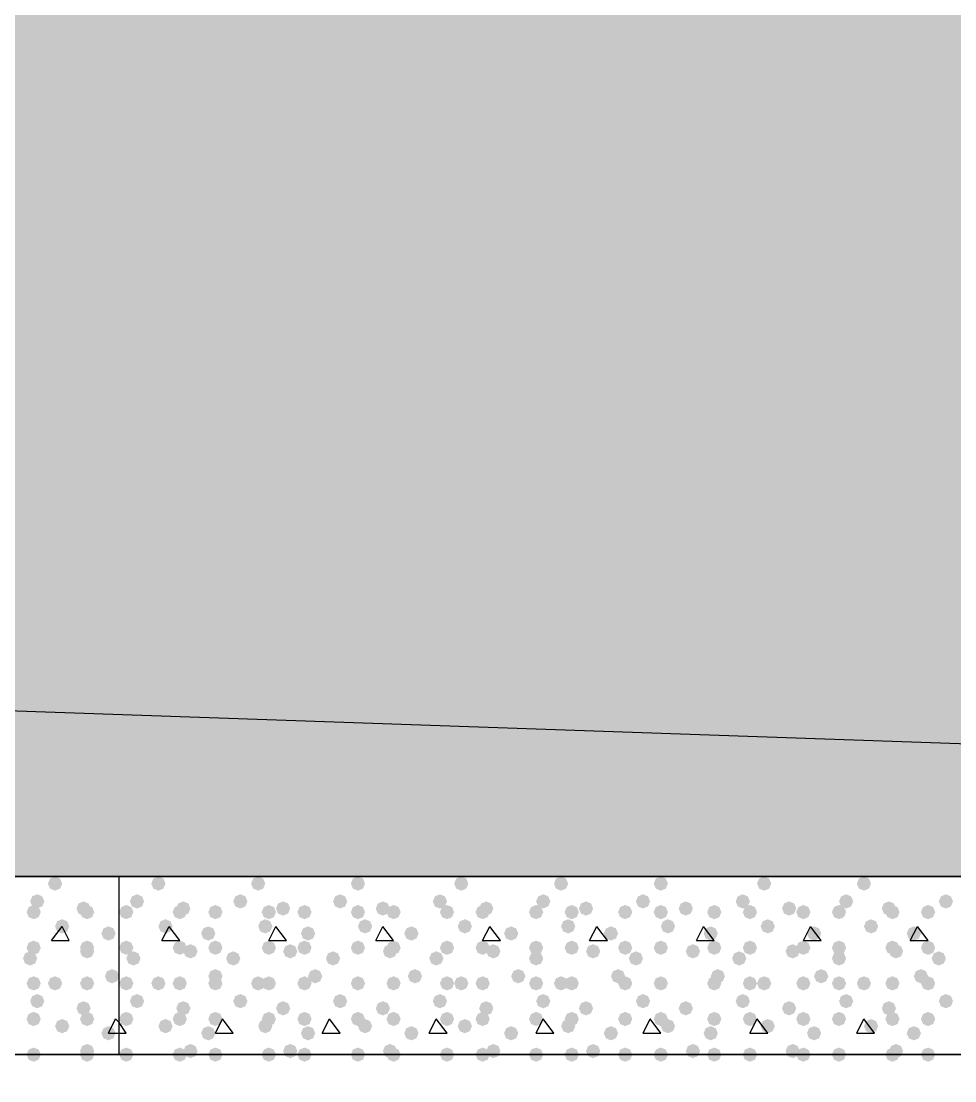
# Model space of a CAD drawing. Header units: millimetres. Extents: x 0 to 420, y 0 to 297.
# Drawn here: x 322.9 to 333.99, y 147.81 to 160.4 of the extents above; entities that cross this region are included whole.
import ezdxf

# ---------------------------------------------------------------- set-up
doc = ezdxf.new("R2010")
doc.units = ezdxf.units.MM
doc.layers.get('0').update_dxf_attribs({"linetype": 'CONTINUOUS'})

msp = doc.modelspace()

# ---------------------------------------------------------------- hatches: boundary and pattern name
at = {"true_color": 0x000008}
h = msp.add_hatch(color=0, dxfattribs=at)
h.paths.add_polyline_path([(379.518333, 162.263667), (33.401, 162.263667), (379.518333, 150.241)], flags=0)
h.paths.add_polyline_path([(33.401, 162.263667), (379.518333, 150.241), (33.401, 150.241)], flags=0)
at = {"true_color": 0x000007}
for points in [[(323.384333, 150.156333), (323.359462, 150.096537), (323.299667, 150.071667), (323.239871, 150.096537), (323.215, 150.156333), (323.239871, 150.216129), (323.299667, 150.241), (323.359462, 150.216129)], [(323.172667, 149.944667), (323.147796, 149.884871), (323.088, 149.86), (323.028204, 149.884871), (323.003333, 149.944667), (323.028204, 150.004462), (323.088, 150.029333), (323.147796, 150.004463)], [(323.723, 149.86), (323.698129, 149.800204), (323.638333, 149.775333), (323.578538, 149.800204), (323.553667, 149.86), (323.578537, 149.919796), (323.638333, 149.944667), (323.698129, 149.919796)], [(323.130333, 149.817667), (323.105462, 149.757871), (323.045667, 149.733), (322.985871, 149.757871), (322.961, 149.817667), (322.985871, 149.877462), (323.045667, 149.902333), (323.105462, 149.877463)], [(323.765333, 149.817667), (323.740463, 149.757871), (323.680667, 149.733), (323.620871, 149.757871), (323.596, 149.817667), (323.620871, 149.877462), (323.680667, 149.902333), (323.740462, 149.877463)], [(323.469, 149.648333), (323.444129, 149.588537), (323.384333, 149.563667), (323.324537, 149.588537), (323.299667, 149.648333), (323.324537, 149.708129), (323.384333, 149.733), (323.444129, 149.708129)], [(324.019333, 149.563667), (323.994462, 149.503871), (323.934667, 149.479), (323.874871, 149.503871), (323.85, 149.563667), (323.874871, 149.623462), (323.934667, 149.648333), (323.994462, 149.623463)], [(323.130333, 149.394333), (323.105462, 149.334537), (323.045667, 149.309667), (322.985871, 149.334537), (322.961, 149.394333), (322.985871, 149.454129), (323.045667, 149.479), (323.105462, 149.454129)], [(323.765333, 149.394333), (323.740463, 149.334537), (323.680667, 149.309667), (323.620871, 149.334537), (323.596, 149.394333), (323.620871, 149.454129), (323.680667, 149.479), (323.740462, 149.454129)], [(323.765333, 149.352), (323.740463, 149.292204), (323.680667, 149.267333), (323.620871, 149.292204), (323.596, 149.352), (323.620871, 149.411796), (323.680667, 149.436667), (323.740462, 149.411796)], [(323.088, 149.267333), (323.063129, 149.207537), (323.003333, 149.182667), (322.943537, 149.207537), (322.918667, 149.267333), (322.943537, 149.327129), (323.003333, 149.352), (323.063129, 149.327129)], [(323.130333, 148.971), (323.105462, 148.911204), (323.045667, 148.886333), (322.985871, 148.911204), (322.961, 148.971), (322.985871, 149.030796), (323.045667, 149.055667), (323.105462, 149.030796)], [(323.384333, 148.971), (323.359462, 148.911204), (323.299667, 148.886333), (323.239871, 148.911204), (323.215, 148.971), (323.239871, 149.030796), (323.299667, 149.055667), (323.359462, 149.030796)], [(323.765333, 148.971), (323.740463, 148.911204), (323.680667, 148.886333), (323.620871, 148.911204), (323.596, 148.971), (323.620871, 149.030796), (323.680667, 149.055667), (323.740462, 149.030796)], [(324.061667, 149.055667), (324.036796, 148.995871), (323.977, 148.971), (323.917204, 148.995871), (323.892333, 149.055667), (323.917204, 149.115462), (323.977, 149.140333), (324.036796, 149.115463)], [(323.172667, 148.759333), (323.147796, 148.699537), (323.088, 148.674667), (323.028204, 148.699537), (323.003333, 148.759333), (323.028204, 148.819129), (323.088, 148.844), (323.147796, 148.819129)], [(323.723, 148.674667), (323.698129, 148.614871), (323.638333, 148.59), (323.578538, 148.614871), (323.553667, 148.674667), (323.578537, 148.734462), (323.638333, 148.759333), (323.698129, 148.734463)], [(323.130333, 148.547667), (323.105462, 148.487871), (323.045667, 148.463), (322.985871, 148.487871), (322.961, 148.547667), (322.985871, 148.607462), (323.045667, 148.632333), (323.105462, 148.607463)], [(323.469, 148.463), (323.444129, 148.403204), (323.384333, 148.378333), (323.324537, 148.403204), (323.299667, 148.463), (323.324537, 148.522796), (323.384333, 148.547667), (323.444129, 148.522796)], [(323.765333, 148.547667), (323.740463, 148.487871), (323.680667, 148.463), (323.620871, 148.487871), (323.596, 148.547667), (323.620871, 148.607462), (323.680667, 148.632333), (323.740462, 148.607463)], [(324.019333, 148.378333), (323.994462, 148.318537), (323.934667, 148.293667), (323.874871, 148.318537), (323.85, 148.378333), (323.874871, 148.438129), (323.934667, 148.463), (323.994462, 148.438129)], [(323.130333, 148.124333), (323.105462, 148.064537), (323.045667, 148.039667), (322.985871, 148.064537), (322.961, 148.124333), (322.985871, 148.184129), (323.045667, 148.209), (323.105462, 148.184129)], [(323.765333, 148.166667), (323.740463, 148.106871), (323.680667, 148.082), (323.620871, 148.106871), (323.596, 148.166667), (323.620871, 148.226462), (323.680667, 148.251333), (323.740462, 148.226463)], [(323.765333, 148.124333), (323.740463, 148.064537), (323.680667, 148.039667), (323.620871, 148.064537), (323.596, 148.124333), (323.620871, 148.184129), (323.680667, 148.209), (323.740462, 148.184129)]]:
    msp.add_hatch(color=0, dxfattribs=at).paths.add_polyline_path(points, flags=0)
at = {"true_color": 0x000008}
for points in [[(324.612, 150.156333), (324.587129, 150.096537), (324.527333, 150.071667), (324.467538, 150.096537), (324.442667, 150.156333), (324.467537, 150.216129), (324.527333, 150.241), (324.587129, 150.216129)], [(325.797333, 150.156333), (325.772462, 150.096537), (325.712667, 150.071667), (325.652871, 150.096537), (325.628, 150.156333), (325.652871, 150.216129), (325.712667, 150.241), (325.772462, 150.216129)], [(326.982667, 150.156333), (326.957796, 150.096537), (326.898, 150.071667), (326.838204, 150.096537), (326.813333, 150.156333), (326.838204, 150.216129), (326.898, 150.241), (326.957796, 150.216129)], [(328.210333, 150.156333), (328.185462, 150.096537), (328.125667, 150.071667), (328.065871, 150.096537), (328.041, 150.156333), (328.065871, 150.216129), (328.125667, 150.241), (328.185462, 150.216129)], [(329.395667, 150.156333), (329.370796, 150.096537), (329.311, 150.071667), (329.251204, 150.096537), (329.226333, 150.156333), (329.251204, 150.216129), (329.311, 150.241), (329.370796, 150.216129)], [(330.581, 150.156333), (330.556129, 150.096537), (330.496333, 150.071667), (330.436537, 150.096537), (330.411667, 150.156333), (330.436537, 150.216129), (330.496333, 150.241), (330.556129, 150.216129)], [(331.808667, 150.156333), (331.783796, 150.096537), (331.724, 150.071667), (331.664204, 150.096537), (331.639333, 150.156333), (331.664204, 150.216129), (331.724, 150.241), (331.783796, 150.216129)], [(332.994, 150.156333), (332.969129, 150.096537), (332.909333, 150.071667), (332.849538, 150.096537), (332.824667, 150.156333), (332.849537, 150.216129), (332.909333, 150.241), (332.969129, 150.216129)], [(324.358, 149.944667), (324.333129, 149.884871), (324.273333, 149.86), (324.213538, 149.884871), (324.188667, 149.944667), (324.213537, 150.004462), (324.273333, 150.029333), (324.333129, 150.004463)], [(324.908333, 149.86), (324.883462, 149.800204), (324.823667, 149.775333), (324.763871, 149.800204), (324.739, 149.86), (324.763871, 149.919796), (324.823667, 149.944667), (324.883462, 149.919796)], [(325.585667, 149.944667), (325.560796, 149.884871), (325.501, 149.86), (325.441204, 149.884871), (325.416333, 149.944667), (325.441204, 150.004462), (325.501, 150.029333), (325.560796, 150.004463)], [(326.093667, 149.86), (326.068796, 149.800204), (326.009, 149.775333), (325.949204, 149.800204), (325.924333, 149.86), (325.949204, 149.919796), (326.009, 149.944667), (326.068796, 149.919796)], [(326.771, 149.944667), (326.746129, 149.884871), (326.686333, 149.86), (326.626537, 149.884871), (326.601667, 149.944667), (326.626537, 150.004462), (326.686333, 150.029333), (326.746129, 150.004463)], [(327.279, 149.86), (327.254129, 149.800204), (327.194333, 149.775333), (327.134537, 149.800204), (327.109667, 149.86), (327.134537, 149.919796), (327.194333, 149.944667), (327.254129, 149.919796)], [(327.956333, 149.944667), (327.931462, 149.884871), (327.871667, 149.86), (327.811871, 149.884871), (327.787, 149.944667), (327.811871, 150.004462), (327.871667, 150.029333), (327.931462, 150.004463)], [(328.506667, 149.86), (328.481796, 149.800204), (328.422, 149.775333), (328.362204, 149.800204), (328.337333, 149.86), (328.362204, 149.919796), (328.422, 149.944667), (328.481796, 149.919796)], [(329.184, 149.944667), (329.159129, 149.884871), (329.099333, 149.86), (329.039537, 149.884871), (329.014667, 149.944667), (329.039537, 150.004462), (329.099333, 150.029333), (329.159129, 150.004463)], [(329.692, 149.86), (329.667129, 149.800204), (329.607333, 149.775333), (329.547537, 149.800204), (329.522667, 149.86), (329.547537, 149.919796), (329.607333, 149.944667), (329.667129, 149.919796)], [(330.369333, 149.944667), (330.344462, 149.884871), (330.284667, 149.86), (330.224871, 149.884871), (330.2, 149.944667), (330.224871, 150.004462), (330.284667, 150.029333), (330.344462, 150.004463)], [(330.877333, 149.86), (330.852462, 149.800204), (330.792667, 149.775333), (330.732871, 149.800204), (330.708, 149.86), (330.732871, 149.919796), (330.792667, 149.944667), (330.852462, 149.919796)], [(331.554667, 149.944667), (331.529796, 149.884871), (331.47, 149.86), (331.410204, 149.884871), (331.385333, 149.944667), (331.410204, 150.004462), (331.47, 150.029333), (331.529796, 150.004463)], [(332.105, 149.86), (332.080129, 149.800204), (332.020333, 149.775333), (331.960537, 149.800204), (331.935667, 149.86), (331.960537, 149.919796), (332.020333, 149.944667), (332.080129, 149.919796)], [(332.782333, 149.944667), (332.757462, 149.884871), (332.697667, 149.86), (332.637871, 149.884871), (332.613, 149.944667), (332.637871, 150.004462), (332.697667, 150.029333), (332.757462, 150.004463)], [(333.290333, 149.86), (333.265463, 149.800204), (333.205667, 149.775333), (333.145871, 149.800204), (333.121, 149.86), (333.145871, 149.919796), (333.205667, 149.944667), (333.265462, 149.919796)], [(333.967667, 149.944667), (333.942796, 149.884871), (333.883, 149.86), (333.823204, 149.884871), (333.798333, 149.944667), (333.823204, 150.004462), (333.883, 150.029333), (333.942796, 150.004463)], [(324.231, 149.817667), (324.206129, 149.757871), (324.146333, 149.733), (324.086537, 149.757871), (324.061667, 149.817667), (324.086537, 149.877462), (324.146333, 149.902333), (324.206129, 149.877463)], [(324.866, 149.817667), (324.841129, 149.757871), (324.781333, 149.733), (324.721537, 149.757871), (324.696667, 149.817667), (324.721537, 149.877462), (324.781333, 149.902333), (324.841129, 149.877463)], [(325.289333, 149.817667), (325.264462, 149.757871), (325.204667, 149.733), (325.144871, 149.757871), (325.12, 149.817667), (325.144871, 149.877462), (325.204667, 149.902333), (325.264462, 149.877463)], [(325.924333, 149.817667), (325.899462, 149.757871), (325.839667, 149.733), (325.779871, 149.757871), (325.755, 149.817667), (325.779871, 149.877462), (325.839667, 149.902333), (325.899462, 149.877463)], [(326.347667, 149.817667), (326.322796, 149.757871), (326.263, 149.733), (326.203204, 149.757871), (326.178333, 149.817667), (326.203204, 149.877462), (326.263, 149.902333), (326.322796, 149.877463)], [(326.982667, 149.817667), (326.957796, 149.757871), (326.898, 149.733), (326.838204, 149.757871), (326.813333, 149.817667), (326.838204, 149.877462), (326.898, 149.902333), (326.957796, 149.877463)], [(327.406, 149.817667), (327.381129, 149.757871), (327.321333, 149.733), (327.261537, 149.757871), (327.236667, 149.817667), (327.261537, 149.877462), (327.321333, 149.902333), (327.381129, 149.877463)], [(328.041, 149.817667), (328.016129, 149.757871), (327.956333, 149.733), (327.896538, 149.757871), (327.871667, 149.817667), (327.896537, 149.877462), (327.956333, 149.902333), (328.016129, 149.877463)], [(328.464333, 149.817667), (328.439462, 149.757871), (328.379667, 149.733), (328.319871, 149.757871), (328.295, 149.817667), (328.319871, 149.877462), (328.379667, 149.902333), (328.439462, 149.877463)], [(329.099333, 149.817667), (329.074462, 149.757871), (329.014667, 149.733), (328.954871, 149.757871), (328.93, 149.817667), (328.954871, 149.877462), (329.014667, 149.902333), (329.074462, 149.877463)], [(329.522667, 149.817667), (329.497796, 149.757871), (329.438, 149.733), (329.378204, 149.757871), (329.353333, 149.817667), (329.378204, 149.877462), (329.438, 149.902333), (329.497796, 149.877463)], [(330.157667, 149.817667), (330.132796, 149.757871), (330.073, 149.733), (330.013204, 149.757871), (329.988333, 149.817667), (330.013204, 149.877462), (330.073, 149.902333), (330.132796, 149.877463)], [(330.581, 149.817667), (330.556129, 149.757871), (330.496333, 149.733), (330.436537, 149.757871), (330.411667, 149.817667), (330.436537, 149.877462), (330.496333, 149.902333), (330.556129, 149.877463)], [(331.216, 149.817667), (331.191129, 149.757871), (331.131333, 149.733), (331.071537, 149.757871), (331.046667, 149.817667), (331.071537, 149.877462), (331.131333, 149.902333), (331.191129, 149.877463)], [(331.639333, 149.817667), (331.614462, 149.757871), (331.554667, 149.733), (331.494871, 149.757871), (331.47, 149.817667), (331.494871, 149.877462), (331.554667, 149.902333), (331.614462, 149.877463)], [(332.274333, 149.817667), (332.249462, 149.757871), (332.189667, 149.733), (332.129871, 149.757871), (332.105, 149.817667), (332.129871, 149.877462), (332.189667, 149.902333), (332.249462, 149.877463)], [(332.697667, 149.817667), (332.672796, 149.757871), (332.613, 149.733), (332.553204, 149.757871), (332.528333, 149.817667), (332.553204, 149.877462), (332.613, 149.902333), (332.672796, 149.877463)], [(333.332667, 149.817667), (333.307796, 149.757871), (333.248, 149.733), (333.188204, 149.757871), (333.163333, 149.817667), (333.188204, 149.877462), (333.248, 149.902333), (333.307796, 149.877463)], [(333.756, 149.817667), (333.731129, 149.757871), (333.671333, 149.733), (333.611537, 149.757871), (333.586667, 149.817667), (333.611537, 149.877462), (333.671333, 149.902333), (333.731129, 149.877463)], [(324.696667, 149.648333), (324.671796, 149.588537), (324.612, 149.563667), (324.552204, 149.588537), (324.527333, 149.648333), (324.552204, 149.708129), (324.612, 149.733), (324.671796, 149.708129)], [(325.882, 149.648333), (325.857129, 149.588537), (325.797333, 149.563667), (325.737538, 149.588537), (325.712667, 149.648333), (325.737537, 149.708129), (325.797333, 149.733), (325.857129, 149.708129)], [(327.067333, 149.648333), (327.042462, 149.588537), (326.982667, 149.563667), (326.922871, 149.588537), (326.898, 149.648333), (326.922871, 149.708129), (326.982667, 149.733), (327.042462, 149.708129)], [(328.252667, 149.648333), (328.227796, 149.588537), (328.168, 149.563667), (328.108204, 149.588537), (328.083333, 149.648333), (328.108204, 149.708129), (328.168, 149.733), (328.227796, 149.708129)], [(329.480333, 149.648333), (329.455462, 149.588537), (329.395667, 149.563667), (329.335871, 149.588537), (329.311, 149.648333), (329.335871, 149.708129), (329.395667, 149.733), (329.455462, 149.708129)], [(330.665667, 149.648333), (330.640796, 149.588537), (330.581, 149.563667), (330.521204, 149.588537), (330.496333, 149.648333), (330.521204, 149.708129), (330.581, 149.733), (330.640796, 149.708129)], [(331.851, 149.648333), (331.826129, 149.588537), (331.766333, 149.563667), (331.706537, 149.588537), (331.681667, 149.648333), (331.706537, 149.708129), (331.766333, 149.733), (331.826129, 149.708129)], [(333.078667, 149.648333), (333.053796, 149.588537), (332.994, 149.563667), (332.934204, 149.588537), (332.909333, 149.648333), (332.934204, 149.708129), (332.994, 149.733), (333.053796, 149.708129)], [(325.204667, 149.563667), (325.179796, 149.503871), (325.12, 149.479), (325.060204, 149.503871), (325.035333, 149.563667), (325.060204, 149.623462), (325.12, 149.648333), (325.179796, 149.623463)], [(326.39, 149.563667), (326.365129, 149.503871), (326.305333, 149.479), (326.245538, 149.503871), (326.220667, 149.563667), (326.245537, 149.623462), (326.305333, 149.648333), (326.365129, 149.623463)], [(327.617667, 149.563667), (327.592796, 149.503871), (327.533, 149.479), (327.473204, 149.503871), (327.448333, 149.563667), (327.473204, 149.623462), (327.533, 149.648333), (327.592796, 149.623463)], [(328.803, 149.563667), (328.778129, 149.503871), (328.718333, 149.479), (328.658537, 149.503871), (328.633667, 149.563667), (328.658537, 149.623462), (328.718333, 149.648333), (328.778129, 149.623463)], [(329.988333, 149.563667), (329.963462, 149.503871), (329.903667, 149.479), (329.843871, 149.503871), (329.819, 149.563667), (329.843871, 149.623462), (329.903667, 149.648333), (329.963462, 149.623463)], [(331.173667, 149.563667), (331.148796, 149.503871), (331.089, 149.479), (331.029204, 149.503871), (331.004333, 149.563667), (331.029204, 149.623462), (331.089, 149.648333), (331.148796, 149.623463)], [(332.401333, 149.563667), (332.376463, 149.503871), (332.316667, 149.479), (332.256871, 149.503871), (332.232, 149.563667), (332.256871, 149.623462), (332.316667, 149.648333), (332.376462, 149.623463)], [(333.586667, 149.563667), (333.561796, 149.503871), (333.502, 149.479), (333.442204, 149.503871), (333.417333, 149.563667), (333.442204, 149.623462), (333.502, 149.648333), (333.561796, 149.623463)], [(324.231, 149.394333), (324.206129, 149.334537), (324.146333, 149.309667), (324.086537, 149.334537), (324.061667, 149.394333), (324.086537, 149.454129), (324.146333, 149.479), (324.206129, 149.454129)], [(324.866, 149.394333), (324.841129, 149.334537), (324.781333, 149.309667), (324.721537, 149.334537), (324.696667, 149.394333), (324.721537, 149.454129), (324.781333, 149.479), (324.841129, 149.454129)], [(324.993, 149.352), (324.968129, 149.292204), (324.908333, 149.267333), (324.848538, 149.292204), (324.823667, 149.352), (324.848537, 149.411796), (324.908333, 149.436667), (324.968129, 149.411796)], [(325.289333, 149.394333), (325.264462, 149.334537), (325.204667, 149.309667), (325.144871, 149.334537), (325.12, 149.394333), (325.144871, 149.454129), (325.204667, 149.479), (325.264462, 149.454129)], [(325.924333, 149.394333), (325.899462, 149.334537), (325.839667, 149.309667), (325.779871, 149.334537), (325.755, 149.394333), (325.779871, 149.454129), (325.839667, 149.479), (325.899462, 149.454129)], [(326.178333, 149.352), (326.153462, 149.292204), (326.093667, 149.267333), (326.033871, 149.292204), (326.009, 149.352), (326.033871, 149.411796), (326.093667, 149.436667), (326.153462, 149.411796)], [(326.347667, 149.394333), (326.322796, 149.334537), (326.263, 149.309667), (326.203204, 149.334537), (326.178333, 149.394333), (326.203204, 149.454129), (326.263, 149.479), (326.322796, 149.454129)], [(326.982667, 149.394333), (326.957796, 149.334537), (326.898, 149.309667), (326.838204, 149.334537), (326.813333, 149.394333), (326.838204, 149.454129), (326.898, 149.479), (326.957796, 149.454129)], [(327.363667, 149.352), (327.338796, 149.292204), (327.279, 149.267333), (327.219204, 149.292204), (327.194333, 149.352), (327.219204, 149.411796), (327.279, 149.436667), (327.338796, 149.411796)], [(327.406, 149.394333), (327.381129, 149.334537), (327.321333, 149.309667), (327.261537, 149.334537), (327.236667, 149.394333), (327.261537, 149.454129), (327.321333, 149.479), (327.381129, 149.454129)], [(328.041, 149.394333), (328.016129, 149.334537), (327.956333, 149.309667), (327.896538, 149.334537), (327.871667, 149.394333), (327.896537, 149.454129), (327.956333, 149.479), (328.016129, 149.454129)], [(328.464333, 149.394333), (328.439462, 149.334537), (328.379667, 149.309667), (328.319871, 149.334537), (328.295, 149.394333), (328.319871, 149.454129), (328.379667, 149.479), (328.439462, 149.454129)], [(328.591333, 149.352), (328.566462, 149.292204), (328.506667, 149.267333), (328.446871, 149.292204), (328.422, 149.352), (328.446871, 149.411796), (328.506667, 149.436667), (328.566462, 149.411796)], [(329.099333, 149.394333), (329.074462, 149.334537), (329.014667, 149.309667), (328.954871, 149.334537), (328.93, 149.394333), (328.954871, 149.454129), (329.014667, 149.479), (329.074462, 149.454129)], [(329.522667, 149.394333), (329.497796, 149.334537), (329.438, 149.309667), (329.378204, 149.334537), (329.353333, 149.394333), (329.378204, 149.454129), (329.438, 149.479), (329.497796, 149.454129)], [(329.776667, 149.352), (329.751796, 149.292204), (329.692, 149.267333), (329.632204, 149.292204), (329.607333, 149.352), (329.632204, 149.411796), (329.692, 149.436667), (329.751796, 149.411796)], [(330.157667, 149.394333), (330.132796, 149.334537), (330.073, 149.309667), (330.013204, 149.334537), (329.988333, 149.394333), (330.013204, 149.454129), (330.073, 149.479), (330.132796, 149.454129)], [(330.581, 149.394333), (330.556129, 149.334537), (330.496333, 149.309667), (330.436537, 149.334537), (330.411667, 149.394333), (330.436537, 149.454129), (330.496333, 149.479), (330.556129, 149.454129)], [(330.962, 149.352), (330.937129, 149.292204), (330.877333, 149.267333), (330.817538, 149.292204), (330.792667, 149.352), (330.817537, 149.411796), (330.877333, 149.436667), (330.937129, 149.411796)], [(331.216, 149.394333), (331.191129, 149.334537), (331.131333, 149.309667), (331.071537, 149.334537), (331.046667, 149.394333), (331.071537, 149.454129), (331.131333, 149.479), (331.191129, 149.454129)], [(331.639333, 149.394333), (331.614462, 149.334537), (331.554667, 149.309667), (331.494871, 149.334537), (331.47, 149.394333), (331.494871, 149.454129), (331.554667, 149.479), (331.614462, 149.454129)], [(332.147333, 149.352), (332.122462, 149.292204), (332.062667, 149.267333), (332.002871, 149.292204), (331.978, 149.352), (332.002871, 149.411796), (332.062667, 149.436667), (332.122462, 149.411796)], [(332.274333, 149.394333), (332.249462, 149.334537), (332.189667, 149.309667), (332.129871, 149.334537), (332.105, 149.394333), (332.129871, 149.454129), (332.189667, 149.479), (332.249462, 149.454129)], [(332.697667, 149.394333), (332.672796, 149.334537), (332.613, 149.309667), (332.553204, 149.334537), (332.528333, 149.394333), (332.553204, 149.454129), (332.613, 149.479), (332.672796, 149.454129)], [(333.332667, 149.394333), (333.307796, 149.334537), (333.248, 149.309667), (333.188204, 149.334537), (333.163333, 149.394333), (333.188204, 149.454129), (333.248, 149.479), (333.307796, 149.454129)], [(333.375, 149.352), (333.350129, 149.292204), (333.290333, 149.267333), (333.230537, 149.292204), (333.205667, 149.352), (333.230537, 149.411796), (333.290333, 149.436667), (333.350129, 149.411796)], [(333.756, 149.394333), (333.731129, 149.334537), (333.671333, 149.309667), (333.611537, 149.334537), (333.586667, 149.394333), (333.611537, 149.454129), (333.671333, 149.479), (333.731129, 149.454129)], [(324.315667, 149.267333), (324.290796, 149.207537), (324.231, 149.182667), (324.171204, 149.207537), (324.146333, 149.267333), (324.171204, 149.327129), (324.231, 149.352), (324.290796, 149.327129)], [(325.501, 149.267333), (325.476129, 149.207537), (325.416333, 149.182667), (325.356537, 149.207537), (325.331667, 149.267333), (325.356537, 149.327129), (325.416333, 149.352), (325.476129, 149.327129)], [(326.686333, 149.267333), (326.661462, 149.207537), (326.601667, 149.182667), (326.541871, 149.207537), (326.517, 149.267333), (326.541871, 149.327129), (326.601667, 149.352), (326.661462, 149.327129)], [(327.914, 149.267333), (327.889129, 149.207537), (327.829333, 149.182667), (327.769537, 149.207537), (327.744667, 149.267333), (327.769537, 149.327129), (327.829333, 149.352), (327.889129, 149.327129)], [(329.099333, 149.267333), (329.074462, 149.207537), (329.014667, 149.182667), (328.954871, 149.207537), (328.93, 149.267333), (328.954871, 149.327129), (329.014667, 149.352), (329.074462, 149.327129)], [(330.284667, 149.267333), (330.259796, 149.207537), (330.2, 149.182667), (330.140204, 149.207537), (330.115333, 149.267333), (330.140204, 149.327129), (330.2, 149.352), (330.259796, 149.327129)], [(331.512333, 149.267333), (331.487462, 149.207537), (331.427667, 149.182667), (331.367871, 149.207537), (331.343, 149.267333), (331.367871, 149.327129), (331.427667, 149.352), (331.487462, 149.327129)], [(332.697667, 149.267333), (332.672796, 149.207537), (332.613, 149.182667), (332.553204, 149.207537), (332.528333, 149.267333), (332.553204, 149.327129), (332.613, 149.352), (332.672796, 149.327129)], [(333.883, 149.267333), (333.858129, 149.207537), (333.798333, 149.182667), (333.738538, 149.207537), (333.713667, 149.267333), (333.738537, 149.327129), (333.798333, 149.352), (333.858129, 149.327129)], [(324.231, 148.971), (324.206129, 148.911204), (324.146333, 148.886333), (324.086537, 148.911204), (324.061667, 148.971), (324.086537, 149.030796), (324.146333, 149.055667), (324.206129, 149.030796)], [(324.612, 148.971), (324.587129, 148.911204), (324.527333, 148.886333), (324.467538, 148.911204), (324.442667, 148.971), (324.467537, 149.030796), (324.527333, 149.055667), (324.587129, 149.030796)], [(324.866, 148.971), (324.841129, 148.911204), (324.781333, 148.886333), (324.721537, 148.911204), (324.696667, 148.971), (324.721537, 149.030796), (324.781333, 149.055667), (324.841129, 149.030796)], [(325.289333, 149.055667), (325.264462, 148.995871), (325.204667, 148.971), (325.144871, 148.995871), (325.12, 149.055667), (325.144871, 149.115462), (325.204667, 149.140333), (325.264462, 149.115463)], [(325.289333, 148.971), (325.264462, 148.911204), (325.204667, 148.886333), (325.144871, 148.911204), (325.12, 148.971), (325.144871, 149.030796), (325.204667, 149.055667), (325.264462, 149.030796)], [(325.797333, 148.971), (325.772462, 148.911204), (325.712667, 148.886333), (325.652871, 148.911204), (325.628, 148.971), (325.652871, 149.030796), (325.712667, 149.055667), (325.772462, 149.030796)], [(325.924333, 148.971), (325.899462, 148.911204), (325.839667, 148.886333), (325.779871, 148.911204), (325.755, 148.971), (325.779871, 149.030796), (325.839667, 149.055667), (325.899462, 149.030796)], [(326.347667, 148.971), (326.322796, 148.911204), (326.263, 148.886333), (326.203204, 148.911204), (326.178333, 148.971), (326.203204, 149.030796), (326.263, 149.055667), (326.322796, 149.030796)], [(326.474667, 149.055667), (326.449796, 148.995871), (326.39, 148.971), (326.330204, 148.995871), (326.305333, 149.055667), (326.330204, 149.115462), (326.39, 149.140333), (326.449796, 149.115463)], [(326.982667, 148.971), (326.957796, 148.911204), (326.898, 148.886333), (326.838204, 148.911204), (326.813333, 148.971), (326.838204, 149.030796), (326.898, 149.055667), (326.957796, 149.030796)], [(326.982667, 148.971), (326.957796, 148.911204), (326.898, 148.886333), (326.838204, 148.911204), (326.813333, 148.971), (326.838204, 149.030796), (326.898, 149.055667), (326.957796, 149.030796)], [(327.406, 148.971), (327.381129, 148.911204), (327.321333, 148.886333), (327.261537, 148.911204), (327.236667, 148.971), (327.261537, 149.030796), (327.321333, 149.055667), (327.381129, 149.030796)], [(327.66, 149.055667), (327.635129, 148.995871), (327.575333, 148.971), (327.515538, 148.995871), (327.490667, 149.055667), (327.515537, 149.115462), (327.575333, 149.140333), (327.635129, 149.115463)], [(328.041, 148.971), (328.016129, 148.911204), (327.956333, 148.886333), (327.896538, 148.911204), (327.871667, 148.971), (327.896537, 149.030796), (327.956333, 149.055667), (328.016129, 149.030796)], [(328.210333, 148.971), (328.185462, 148.911204), (328.125667, 148.886333), (328.065871, 148.911204), (328.041, 148.971), (328.065871, 149.030796), (328.125667, 149.055667), (328.185462, 149.030796)], [(328.464333, 148.971), (328.439462, 148.911204), (328.379667, 148.886333), (328.319871, 148.911204), (328.295, 148.971), (328.319871, 149.030796), (328.379667, 149.055667), (328.439462, 149.030796)], [(328.887667, 149.055667), (328.862796, 148.995871), (328.803, 148.971), (328.743204, 148.995871), (328.718333, 149.055667), (328.743204, 149.115462), (328.803, 149.140333), (328.862796, 149.115463)], [(329.099333, 148.971), (329.074462, 148.911204), (329.014667, 148.886333), (328.954871, 148.911204), (328.93, 148.971), (328.954871, 149.030796), (329.014667, 149.055667), (329.074462, 149.030796)], [(329.395667, 148.971), (329.370796, 148.911204), (329.311, 148.886333), (329.251204, 148.911204), (329.226333, 148.971), (329.251204, 149.030796), (329.311, 149.055667), (329.370796, 149.030796)], [(329.522667, 148.971), (329.497796, 148.911204), (329.438, 148.886333), (329.378204, 148.911204), (329.353333, 148.971), (329.378204, 149.030796), (329.438, 149.055667), (329.497796, 149.030796)], [(330.073, 149.055667), (330.048129, 148.995871), (329.988333, 148.971), (329.928538, 148.995871), (329.903667, 149.055667), (329.928537, 149.115462), (329.988333, 149.140333), (330.048129, 149.115463)], [(330.157667, 148.971), (330.132796, 148.911204), (330.073, 148.886333), (330.013204, 148.911204), (329.988333, 148.971), (330.013204, 149.030796), (330.073, 149.055667), (330.132796, 149.030796)], [(330.581, 148.971), (330.556129, 148.911204), (330.496333, 148.886333), (330.436537, 148.911204), (330.411667, 148.971), (330.436537, 149.030796), (330.496333, 149.055667), (330.556129, 149.030796)], [(330.581, 148.971), (330.556129, 148.911204), (330.496333, 148.886333), (330.436537, 148.911204), (330.411667, 148.971), (330.436537, 149.030796), (330.496333, 149.055667), (330.556129, 149.030796)], [(331.216, 148.971), (331.191129, 148.911204), (331.131333, 148.886333), (331.071537, 148.911204), (331.046667, 148.971), (331.071537, 149.030796), (331.131333, 149.055667), (331.191129, 149.030796)], [(331.258333, 149.055667), (331.233462, 148.995871), (331.173667, 148.971), (331.113871, 148.995871), (331.089, 149.055667), (331.113871, 149.115462), (331.173667, 149.140333), (331.233462, 149.115463)], [(331.639333, 148.971), (331.614462, 148.911204), (331.554667, 148.886333), (331.494871, 148.911204), (331.47, 148.971), (331.494871, 149.030796), (331.554667, 149.055667), (331.614462, 149.030796)], [(331.808667, 148.971), (331.783796, 148.911204), (331.724, 148.886333), (331.664204, 148.911204), (331.639333, 148.971), (331.664204, 149.030796), (331.724, 149.055667), (331.783796, 149.030796)], [(332.274333, 148.971), (332.249462, 148.911204), (332.189667, 148.886333), (332.129871, 148.911204), (332.105, 148.971), (332.129871, 149.030796), (332.189667, 149.055667), (332.249462, 149.030796)], [(332.486, 149.055667), (332.461129, 148.995871), (332.401333, 148.971), (332.341537, 148.995871), (332.316667, 149.055667), (332.341537, 149.115462), (332.401333, 149.140333), (332.461129, 149.115463)], [(332.697667, 148.971), (332.672796, 148.911204), (332.613, 148.886333), (332.553204, 148.911204), (332.528333, 148.971), (332.553204, 149.030796), (332.613, 149.055667), (332.672796, 149.030796)], [(332.994, 148.971), (332.969129, 148.911204), (332.909333, 148.886333), (332.849538, 148.911204), (332.824667, 148.971), (332.849537, 149.030796), (332.909333, 149.055667), (332.969129, 149.030796)], [(333.332667, 148.971), (333.307796, 148.911204), (333.248, 148.886333), (333.188204, 148.911204), (333.163333, 148.971), (333.188204, 149.030796), (333.248, 149.055667), (333.307796, 149.030796)], [(333.671333, 149.055667), (333.646462, 148.995871), (333.586667, 148.971), (333.526871, 148.995871), (333.502, 149.055667), (333.526871, 149.115462), (333.586667, 149.140333), (333.646462, 149.115463)], [(333.756, 148.971), (333.731129, 148.911204), (333.671333, 148.886333), (333.611537, 148.911204), (333.586667, 148.971), (333.611537, 149.030796), (333.671333, 149.055667), (333.731129, 149.030796)], [(324.358, 148.759333), (324.333129, 148.699537), (324.273333, 148.674667), (324.213538, 148.699537), (324.188667, 148.759333), (324.213537, 148.819129), (324.273333, 148.844), (324.333129, 148.819129)], [(325.585667, 148.759333), (325.560796, 148.699537), (325.501, 148.674667), (325.441204, 148.699537), (325.416333, 148.759333), (325.441204, 148.819129), (325.501, 148.844), (325.560796, 148.819129)], [(326.771, 148.759333), (326.746129, 148.699537), (326.686333, 148.674667), (326.626537, 148.699537), (326.601667, 148.759333), (326.626537, 148.819129), (326.686333, 148.844), (326.746129, 148.819129)], [(327.956333, 148.759333), (327.931462, 148.699537), (327.871667, 148.674667), (327.811871, 148.699537), (327.787, 148.759333), (327.811871, 148.819129), (327.871667, 148.844), (327.931462, 148.819129)], [(329.184, 148.759333), (329.159129, 148.699537), (329.099333, 148.674667), (329.039537, 148.699537), (329.014667, 148.759333), (329.039537, 148.819129), (329.099333, 148.844), (329.159129, 148.819129)], [(330.369333, 148.759333), (330.344462, 148.699537), (330.284667, 148.674667), (330.224871, 148.699537), (330.2, 148.759333), (330.224871, 148.819129), (330.284667, 148.844), (330.344462, 148.819129)], [(331.554667, 148.759333), (331.529796, 148.699537), (331.47, 148.674667), (331.410204, 148.699537), (331.385333, 148.759333), (331.410204, 148.819129), (331.47, 148.844), (331.529796, 148.819129)], [(332.782333, 148.759333), (332.757462, 148.699537), (332.697667, 148.674667), (332.637871, 148.699537), (332.613, 148.759333), (332.637871, 148.819129), (332.697667, 148.844), (332.757462, 148.819129)], [(333.967667, 148.759333), (333.942796, 148.699537), (333.883, 148.674667), (333.823204, 148.699537), (333.798333, 148.759333), (333.823204, 148.819129), (333.883, 148.844), (333.942796, 148.819129)], [(324.908333, 148.674667), (324.883462, 148.614871), (324.823667, 148.59), (324.763871, 148.614871), (324.739, 148.674667), (324.763871, 148.734462), (324.823667, 148.759333), (324.883462, 148.734463)], [(326.093667, 148.674667), (326.068796, 148.614871), (326.009, 148.59), (325.949204, 148.614871), (325.924333, 148.674667), (325.949204, 148.734462), (326.009, 148.759333), (326.068796, 148.734463)], [(327.279, 148.674667), (327.254129, 148.614871), (327.194333, 148.59), (327.134537, 148.614871), (327.109667, 148.674667), (327.134537, 148.734462), (327.194333, 148.759333), (327.254129, 148.734463)], [(328.506667, 148.674667), (328.481796, 148.614871), (328.422, 148.59), (328.362204, 148.614871), (328.337333, 148.674667), (328.362204, 148.734462), (328.422, 148.759333), (328.481796, 148.734463)], [(329.692, 148.674667), (329.667129, 148.614871), (329.607333, 148.59), (329.547537, 148.614871), (329.522667, 148.674667), (329.547537, 148.734462), (329.607333, 148.759333), (329.667129, 148.734463)], [(330.877333, 148.674667), (330.852462, 148.614871), (330.792667, 148.59), (330.732871, 148.614871), (330.708, 148.674667), (330.732871, 148.734462), (330.792667, 148.759333), (330.852462, 148.734463)], [(332.105, 148.674667), (332.080129, 148.614871), (332.020333, 148.59), (331.960537, 148.614871), (331.935667, 148.674667), (331.960537, 148.734462), (332.020333, 148.759333), (332.080129, 148.734463)], [(333.290333, 148.674667), (333.265463, 148.614871), (333.205667, 148.59), (333.145871, 148.614871), (333.121, 148.674667), (333.145871, 148.734462), (333.205667, 148.759333), (333.265462, 148.734463)], [(324.231, 148.547667), (324.206129, 148.487871), (324.146333, 148.463), (324.086537, 148.487871), (324.061667, 148.547667), (324.086537, 148.607462), (324.146333, 148.632333), (324.206129, 148.607463)], [(324.696667, 148.463), (324.671796, 148.403204), (324.612, 148.378333), (324.552204, 148.403204), (324.527333, 148.463), (324.552204, 148.522796), (324.612, 148.547667), (324.671796, 148.522796)], [(324.866, 148.547667), (324.841129, 148.487871), (324.781333, 148.463), (324.721537, 148.487871), (324.696667, 148.547667), (324.721537, 148.607462), (324.781333, 148.632333), (324.841129, 148.607463)], [(325.289333, 148.547667), (325.264462, 148.487871), (325.204667, 148.463), (325.144871, 148.487871), (325.12, 148.547667), (325.144871, 148.607462), (325.204667, 148.632333), (325.264462, 148.607463)], [(325.882, 148.463), (325.857129, 148.403204), (325.797333, 148.378333), (325.737538, 148.403204), (325.712667, 148.463), (325.737537, 148.522796), (325.797333, 148.547667), (325.857129, 148.522796)], [(325.924333, 148.547667), (325.899462, 148.487871), (325.839667, 148.463), (325.779871, 148.487871), (325.755, 148.547667), (325.779871, 148.607462), (325.839667, 148.632333), (325.899462, 148.607463)], [(326.347667, 148.547667), (326.322796, 148.487871), (326.263, 148.463), (326.203204, 148.487871), (326.178333, 148.547667), (326.203204, 148.607462), (326.263, 148.632333), (326.322796, 148.607463)], [(326.982667, 148.547667), (326.957796, 148.487871), (326.898, 148.463), (326.838204, 148.487871), (326.813333, 148.547667), (326.838204, 148.607462), (326.898, 148.632333), (326.957796, 148.607463)], [(327.067333, 148.463), (327.042462, 148.403204), (326.982667, 148.378333), (326.922871, 148.403204), (326.898, 148.463), (326.922871, 148.522796), (326.982667, 148.547667), (327.042462, 148.522796)], [(327.406, 148.547667), (327.381129, 148.487871), (327.321333, 148.463), (327.261537, 148.487871), (327.236667, 148.547667), (327.261537, 148.607462), (327.321333, 148.632333), (327.381129, 148.607463)], [(328.041, 148.547667), (328.016129, 148.487871), (327.956333, 148.463), (327.896538, 148.487871), (327.871667, 148.547667), (327.896537, 148.607462), (327.956333, 148.632333), (328.016129, 148.607463)], [(328.252667, 148.463), (328.227796, 148.403204), (328.168, 148.378333), (328.108204, 148.403204), (328.083333, 148.463), (328.108204, 148.522796), (328.168, 148.547667), (328.227796, 148.522796)], [(328.464333, 148.547667), (328.439462, 148.487871), (328.379667, 148.463), (328.319871, 148.487871), (328.295, 148.547667), (328.319871, 148.607462), (328.379667, 148.632333), (328.439462, 148.607463)], [(329.099333, 148.547667), (329.074462, 148.487871), (329.014667, 148.463), (328.954871, 148.487871), (328.93, 148.547667), (328.954871, 148.607462), (329.014667, 148.632333), (329.074462, 148.607463)], [(329.480333, 148.463), (329.455462, 148.403204), (329.395667, 148.378333), (329.335871, 148.403204), (329.311, 148.463), (329.335871, 148.522796), (329.395667, 148.547667), (329.455462, 148.522796)], [(329.522667, 148.547667), (329.497796, 148.487871), (329.438, 148.463), (329.378204, 148.487871), (329.353333, 148.547667), (329.378204, 148.607462), (329.438, 148.632333), (329.497796, 148.607463)], [(330.157667, 148.547667), (330.132796, 148.487871), (330.073, 148.463), (330.013204, 148.487871), (329.988333, 148.547667), (330.013204, 148.607462), (330.073, 148.632333), (330.132796, 148.607463)], [(330.581, 148.547667), (330.556129, 148.487871), (330.496333, 148.463), (330.436537, 148.487871), (330.411667, 148.547667), (330.436537, 148.607462), (330.496333, 148.632333), (330.556129, 148.607463)], [(330.665667, 148.463), (330.640796, 148.403204), (330.581, 148.378333), (330.521204, 148.403204), (330.496333, 148.463), (330.521204, 148.522796), (330.581, 148.547667), (330.640796, 148.522796)], [(331.216, 148.547667), (331.191129, 148.487871), (331.131333, 148.463), (331.071537, 148.487871), (331.046667, 148.547667), (331.071537, 148.607462), (331.131333, 148.632333), (331.191129, 148.607463)], [(331.639333, 148.547667), (331.614462, 148.487871), (331.554667, 148.463), (331.494871, 148.487871), (331.47, 148.547667), (331.494871, 148.607462), (331.554667, 148.632333), (331.614462, 148.607463)], [(331.851, 148.463), (331.826129, 148.403204), (331.766333, 148.378333), (331.706537, 148.403204), (331.681667, 148.463), (331.706537, 148.522796), (331.766333, 148.547667), (331.826129, 148.522796)], [(332.274333, 148.547667), (332.249462, 148.487871), (332.189667, 148.463), (332.129871, 148.487871), (332.105, 148.547667), (332.129871, 148.607462), (332.189667, 148.632333), (332.249462, 148.607463)], [(332.697667, 148.547667), (332.672796, 148.487871), (332.613, 148.463), (332.553204, 148.487871), (332.528333, 148.547667), (332.553204, 148.607462), (332.613, 148.632333), (332.672796, 148.607463)], [(333.078667, 148.463), (333.053796, 148.403204), (332.994, 148.378333), (332.934204, 148.403204), (332.909333, 148.463), (332.934204, 148.522796), (332.994, 148.547667), (333.053796, 148.522796)], [(333.332667, 148.547667), (333.307796, 148.487871), (333.248, 148.463), (333.188204, 148.487871), (333.163333, 148.547667), (333.188204, 148.607462), (333.248, 148.632333), (333.307796, 148.607463)], [(333.756, 148.547667), (333.731129, 148.487871), (333.671333, 148.463), (333.611537, 148.487871), (333.586667, 148.547667), (333.611537, 148.607462), (333.671333, 148.632333), (333.731129, 148.607463)], [(325.204667, 148.378333), (325.179796, 148.318537), (325.12, 148.293667), (325.060204, 148.318537), (325.035333, 148.378333), (325.060204, 148.438129), (325.12, 148.463), (325.179796, 148.438129)], [(326.39, 148.378333), (326.365129, 148.318537), (326.305333, 148.293667), (326.245538, 148.318537), (326.220667, 148.378333), (326.245537, 148.438129), (326.305333, 148.463), (326.365129, 148.438129)], [(327.617667, 148.378333), (327.592796, 148.318537), (327.533, 148.293667), (327.473204, 148.318537), (327.448333, 148.378333), (327.473204, 148.438129), (327.533, 148.463), (327.592796, 148.438129)], [(328.803, 148.378333), (328.778129, 148.318537), (328.718333, 148.293667), (328.658537, 148.318537), (328.633667, 148.378333), (328.658537, 148.438129), (328.718333, 148.463), (328.778129, 148.438129)], [(329.988333, 148.378333), (329.963462, 148.318537), (329.903667, 148.293667), (329.843871, 148.318537), (329.819, 148.378333), (329.843871, 148.438129), (329.903667, 148.463), (329.963462, 148.438129)], [(331.173667, 148.378333), (331.148796, 148.318537), (331.089, 148.293667), (331.029204, 148.318537), (331.004333, 148.378333), (331.029204, 148.438129), (331.089, 148.463), (331.148796, 148.438129)], [(332.401333, 148.378333), (332.376463, 148.318537), (332.316667, 148.293667), (332.256871, 148.318537), (332.232, 148.378333), (332.256871, 148.438129), (332.316667, 148.463), (332.376462, 148.438129)], [(333.586667, 148.378333), (333.561796, 148.318537), (333.502, 148.293667), (333.442204, 148.318537), (333.417333, 148.378333), (333.442204, 148.438129), (333.502, 148.463), (333.561796, 148.438129)], [(324.231, 148.124333), (324.206129, 148.064537), (324.146333, 148.039667), (324.086537, 148.064537), (324.061667, 148.124333), (324.086537, 148.184129), (324.146333, 148.209), (324.206129, 148.184129)], [(324.866, 148.124333), (324.841129, 148.064537), (324.781333, 148.039667), (324.721537, 148.064537), (324.696667, 148.124333), (324.721537, 148.184129), (324.781333, 148.209), (324.841129, 148.184129)], [(324.993, 148.166667), (324.968129, 148.106871), (324.908333, 148.082), (324.848538, 148.106871), (324.823667, 148.166667), (324.848537, 148.226462), (324.908333, 148.251333), (324.968129, 148.226463)], [(325.289333, 148.124333), (325.264462, 148.064537), (325.204667, 148.039667), (325.144871, 148.064537), (325.12, 148.124333), (325.144871, 148.184129), (325.204667, 148.209), (325.264462, 148.184129)], [(325.924333, 148.124333), (325.899462, 148.064537), (325.839667, 148.039667), (325.779871, 148.064537), (325.755, 148.124333), (325.779871, 148.184129), (325.839667, 148.209), (325.899462, 148.184129)], [(326.178333, 148.166667), (326.153462, 148.106871), (326.093667, 148.082), (326.033871, 148.106871), (326.009, 148.166667), (326.033871, 148.226462), (326.093667, 148.251333), (326.153462, 148.226463)], [(326.347667, 148.124333), (326.322796, 148.064537), (326.263, 148.039667), (326.203204, 148.064537), (326.178333, 148.124333), (326.203204, 148.184129), (326.263, 148.209), (326.322796, 148.184129)], [(326.982667, 148.124333), (326.957796, 148.064537), (326.898, 148.039667), (326.838204, 148.064537), (326.813333, 148.124333), (326.838204, 148.184129), (326.898, 148.209), (326.957796, 148.184129)], [(327.363667, 148.166667), (327.338796, 148.106871), (327.279, 148.082), (327.219204, 148.106871), (327.194333, 148.166667), (327.219204, 148.226462), (327.279, 148.251333), (327.338796, 148.226463)], [(327.406, 148.124333), (327.381129, 148.064537), (327.321333, 148.039667), (327.261537, 148.064537), (327.236667, 148.124333), (327.261537, 148.184129), (327.321333, 148.209), (327.381129, 148.184129)], [(328.041, 148.124333), (328.016129, 148.064537), (327.956333, 148.039667), (327.896538, 148.064537), (327.871667, 148.124333), (327.896537, 148.184129), (327.956333, 148.209), (328.016129, 148.184129)], [(328.464333, 148.124333), (328.439462, 148.064537), (328.379667, 148.039667), (328.319871, 148.064537), (328.295, 148.124333), (328.319871, 148.184129), (328.379667, 148.209), (328.439462, 148.184129)], [(328.591333, 148.166667), (328.566462, 148.106871), (328.506667, 148.082), (328.446871, 148.106871), (328.422, 148.166667), (328.446871, 148.226462), (328.506667, 148.251333), (328.566462, 148.226463)], [(329.099333, 148.124333), (329.074462, 148.064537), (329.014667, 148.039667), (328.954871, 148.064537), (328.93, 148.124333), (328.954871, 148.184129), (329.014667, 148.209), (329.074462, 148.184129)], [(329.522667, 148.124333), (329.497796, 148.064537), (329.438, 148.039667), (329.378204, 148.064537), (329.353333, 148.124333), (329.378204, 148.184129), (329.438, 148.209), (329.497796, 148.184129)], [(329.776667, 148.166667), (329.751796, 148.106871), (329.692, 148.082), (329.632204, 148.106871), (329.607333, 148.166667), (329.632204, 148.226462), (329.692, 148.251333), (329.751796, 148.226463)], [(330.157667, 148.124333), (330.132796, 148.064537), (330.073, 148.039667), (330.013204, 148.064537), (329.988333, 148.124333), (330.013204, 148.184129), (330.073, 148.209), (330.132796, 148.184129)], [(330.581, 148.124333), (330.556129, 148.064537), (330.496333, 148.039667), (330.436537, 148.064537), (330.411667, 148.124333), (330.436537, 148.184129), (330.496333, 148.209), (330.556129, 148.184129)], [(330.962, 148.166667), (330.937129, 148.106871), (330.877333, 148.082), (330.817538, 148.106871), (330.792667, 148.166667), (330.817537, 148.226462), (330.877333, 148.251333), (330.937129, 148.226463)], [(331.216, 148.124333), (331.191129, 148.064537), (331.131333, 148.039667), (331.071537, 148.064537), (331.046667, 148.124333), (331.071537, 148.184129), (331.131333, 148.209), (331.191129, 148.184129)], [(331.639333, 148.124333), (331.614462, 148.064537), (331.554667, 148.039667), (331.494871, 148.064537), (331.47, 148.124333), (331.494871, 148.184129), (331.554667, 148.209), (331.614462, 148.184129)], [(332.147333, 148.166667), (332.122462, 148.106871), (332.062667, 148.082), (332.002871, 148.106871), (331.978, 148.166667), (332.002871, 148.226462), (332.062667, 148.251333), (332.122462, 148.226463)], [(332.274333, 148.124333), (332.249462, 148.064537), (332.189667, 148.039667), (332.129871, 148.064537), (332.105, 148.124333), (332.129871, 148.184129), (332.189667, 148.209), (332.249462, 148.184129)], [(332.697667, 148.124333), (332.672796, 148.064537), (332.613, 148.039667), (332.553204, 148.064537), (332.528333, 148.124333), (332.553204, 148.184129), (332.613, 148.209), (332.672796, 148.184129)], [(333.332667, 148.124333), (333.307796, 148.064537), (333.248, 148.039667), (333.188204, 148.064537), (333.163333, 148.124333), (333.188204, 148.184129), (333.248, 148.209), (333.307796, 148.184129)], [(333.375, 148.166667), (333.350129, 148.106871), (333.290333, 148.082), (333.230537, 148.106871), (333.205667, 148.166667), (333.230537, 148.226462), (333.290333, 148.251333), (333.350129, 148.226463)], [(333.756, 148.124333), (333.731129, 148.064537), (333.671333, 148.039667), (333.611537, 148.064537), (333.586667, 148.124333), (333.611537, 148.184129), (333.671333, 148.209), (333.731129, 148.184129)]]:
    msp.add_hatch(color=0, dxfattribs=at).paths.add_polyline_path(points, flags=0)

# ---------------------------------------------------------------- linework, layer by layer
at = {"color": 0, "true_color": 0x000008}
for points in [[(379.518333, 162.263667), (33.401, 162.263667), (379.518333, 150.241)], [(33.401, 162.263667), (379.518333, 150.241), (33.401, 150.241)]]:
    msp.add_lwpolyline(points, close=True, dxfattribs=at)
at = {"color": 0, "true_color": 0x000007}
for points in [[(32.342667, 126.915333), (32.342667, 150.241), (380.576667, 150.241), (380.576667, 126.915333), (218.101333, 126.915333), (218.101333, 105.748667), (194.775667, 105.748667), (194.775667, 126.915333)], [(32.342667, 126.915333), (32.342667, 150.241), (380.576667, 150.241), (380.576667, 126.915333), (218.101333, 126.915333), (218.101333, 105.748667), (194.775667, 105.748667), (194.775667, 126.915333)], [(321.945, 150.241), (321.945, 148.124333), (324.061667, 148.124333), (324.061667, 150.241)]]:
    msp.add_lwpolyline(points, close=True, dxfattribs=at)
for points in [[(343.111667, 150.241), (324.061667, 150.241)], [(323.257333, 149.479), (323.384333, 149.648333)], [(323.469, 149.479), (323.384333, 149.648333)], [(323.257333, 149.479), (323.469, 149.479)], [(323.934667, 148.378333), (324.019333, 148.547667)], [(324.061667, 148.505333), (324.019333, 148.547667)], [(323.934667, 148.378333), (324.061667, 148.378333)], [(324.061667, 148.124333), (343.111667, 148.124333)]]:
    msp.add_lwpolyline(points, dxfattribs=at)
at = {"color": 0, "true_color": 0x000008}
for points in [[(324.569667, 149.479), (324.654333, 149.648333)], [(324.781333, 149.479), (324.654333, 149.648333)], [(325.839667, 149.479), (325.924333, 149.648333)], [(326.051333, 149.479), (325.924333, 149.648333)], [(327.109667, 149.479), (327.194333, 149.648333)], [(327.321333, 149.479), (327.194333, 149.648333)], [(328.379667, 149.479), (328.464333, 149.648333)], [(328.591333, 149.479), (328.464333, 149.648333)], [(329.649667, 149.479), (329.734333, 149.648333)], [(329.861333, 149.479), (329.734333, 149.648333)], [(330.919667, 149.479), (331.004333, 149.648333)], [(331.131333, 149.479), (331.004333, 149.648333)], [(332.189667, 149.479), (332.274333, 149.648333)], [(332.401333, 149.479), (332.274333, 149.648333)], [(333.459667, 149.479), (333.544333, 149.648333)], [(333.671333, 149.479), (333.544333, 149.648333)], [(324.569667, 149.479), (324.781333, 149.479)], [(325.839667, 149.479), (326.051333, 149.479)], [(327.109667, 149.479), (327.321333, 149.479)], [(328.379667, 149.479), (328.591333, 149.479)], [(329.649667, 149.479), (329.861333, 149.479)], [(330.919667, 149.479), (331.131333, 149.479)], [(332.189667, 149.479), (332.401333, 149.479)], [(333.459667, 149.479), (333.671333, 149.479)], [(325.204667, 148.378333), (325.289333, 148.547667)], [(325.416333, 148.378333), (325.289333, 148.547667)], [(326.474667, 148.378333), (326.559333, 148.547667)], [(326.686333, 148.378333), (326.559333, 148.547667)], [(327.744667, 148.378333), (327.829333, 148.547667)], [(327.956333, 148.378333), (327.829333, 148.547667)], [(329.014667, 148.378333), (329.099333, 148.547667)], [(329.226333, 148.378333), (329.099333, 148.547667)], [(330.284667, 148.378333), (330.369333, 148.547667)], [(330.496333, 148.378333), (330.369333, 148.547667)], [(331.554667, 148.378333), (331.639333, 148.547667)], [(331.766333, 148.378333), (331.639333, 148.547667)], [(332.824667, 148.378333), (332.909333, 148.547667)], [(333.036333, 148.378333), (332.909333, 148.547667)], [(324.146333, 148.378333), (324.061667, 148.505333)], [(324.061667, 148.378333), (324.146333, 148.378333)], [(325.204667, 148.378333), (325.416333, 148.378333)], [(326.474667, 148.378333), (326.686333, 148.378333)], [(327.744667, 148.378333), (327.956333, 148.378333)], [(329.014667, 148.378333), (329.226333, 148.378333)], [(330.284667, 148.378333), (330.496333, 148.378333)], [(331.554667, 148.378333), (331.766333, 148.378333)], [(332.824667, 148.378333), (333.036333, 148.378333)]]:
    msp.add_lwpolyline(points, dxfattribs=at)
at = {"color": 0, "true_color": 0x0000fd}
msp.add_lwpolyline([(215.984667, 129.032), (378.46, 129.032), (378.46, 148.124333), (34.459333, 148.124333), (34.459333, 129.032), (196.934667, 129.032), (196.934667, 107.865333), (215.984667, 107.865333)], close=True, dxfattribs=at)

doc.saveas('drawing.dxf')
